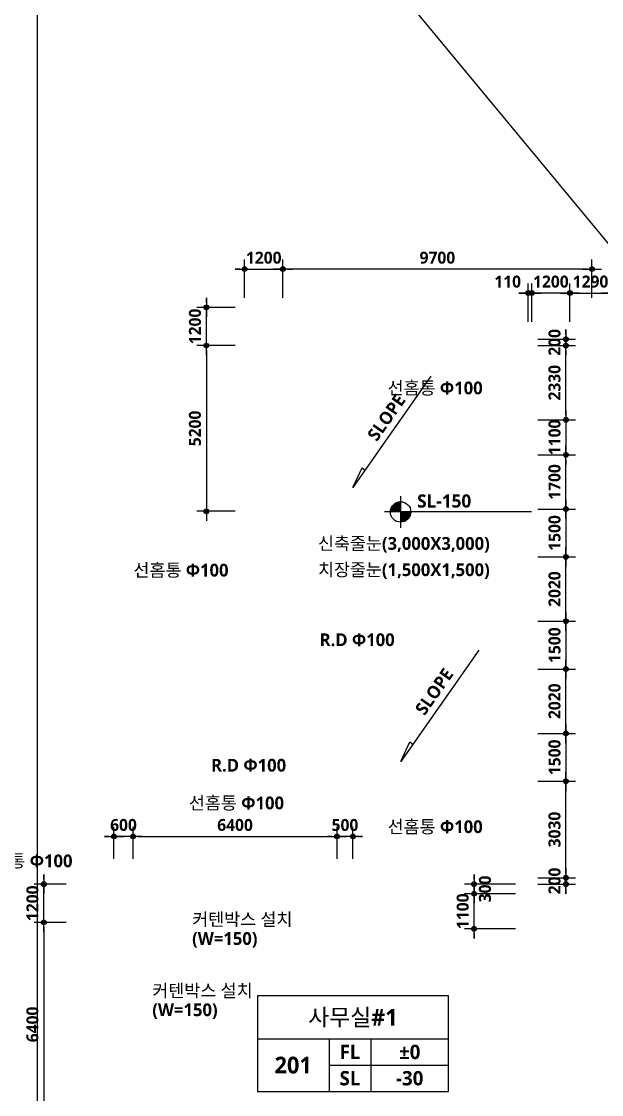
# Model space of a CAD drawing. Header units: millimetres. Extents: x -63924 to 190228206, y 0 to 456875599.
# Drawn here: x 11018 to 29220, y 441750 to 475420 of the extents above; entities that cross this region are included whole.
import ezdxf
from ezdxf.enums import TextEntityAlignment as Align

# ---------------------------------------------------------------- set-up
doc = ezdxf.new("R2010")
doc.units = ezdxf.units.MM
doc.header["$LTSCALE"] = 150
doc.header["$MEASUREMENT"] = 0
doc.header["$PDSIZE"] = -10
doc.layers.get('0').update_dxf_attribs({"linetype": 'CONTINUOUS'})
doc.layers.get('Defpoints').update_dxf_attribs({"color": 153, "linetype": 'CONTINUOUS'})
for name, color, linetype in [('A-ANNO-DIM', 4, 'CONTINUOUS'), ('A-ANNO-GRA1', 7, 'CONTINUOUS'), ('A-ANNO-LEAD', 4, 'CONTINUOUS'), ('A-ANNO-PONT', 7, 'CONTINUOUS'), ('A-ANNO-TEXT1', 7, 'CONTINUOUS'), ('A-ANNO-TEXT2', 3, 'CONTINUOUS')]:
    doc.layers.add(name, color=color, linetype=linetype)
doc.layers.add('Defpoint', color=161, linetype='CONTINUOUS', plot=False)
doc.layers.add('G(그리드2)', color=235, linetype='CONTINUOUS', plot=False)
doc.styles.add('2020음성 1차', font='')
doc.styles.add('SH_나눔', font='')
doc.styles.add('SH_대대리576', font='')
doc.styles.add('SH_진천_나눔', font='')
doc.styles.get('2020음성 1차').set_extended_font_data('NanumGothic', bold=True)
doc.styles.get('SH_나눔').set_extended_font_data('NanumGothic', bold=True)
doc.styles.get('SH_대대리576').set_extended_font_data('NanumGothic', bold=True)
doc.styles.get('SH_진천_나눔').set_extended_font_data('NanumGothic', bold=True)
doc.dimstyles.new('SHP300내부', dxfattribs={"dimscale": 150, "dimtxt": 2.5, "dimasz": 1, "dimexe": 2, "dimexo": 2, "dimgap": 1, "dimtad": 1, "dimdec": 0, "dimzin": 0, "dimdsep": 46, "dimtxsty": 'SH_대대리576', "dimblk": 'DIMDOT', "dimcen": 0.09, "dimclrd": 256, "dimclre": 256, "dimclrt": 3, "dimadec": 0, "dimazin": 1, "dimtfac": 1, "dimtdec": 0, "dimtix": 1, "dimtmove": 2, "dimatfit": 0, "dimldrblk": 'DIMDOT', "dimfxl": 1, "dimtolj": 1, "dimtzin": 0, "dimlwd": -1, "dimlwe": -1, "dimarcsym": 0})

# ---------------------------------------------------------------- blocks, each defined once
blk = doc.blocks.new('DIMDOT')
at = {"color": 0}
blk.add_line((-2, 0), (2, 0), dxfattribs=at)
for radius in [0.5, 0.25]:
    blk.add_circle((0, 0), radius, dxfattribs=at)
blk = doc.blocks.new('*D1125')
at = {"layer": 'A-ANNO-DIM', "transparency": 16777216}
for p, q in [((12420, 447150), (11420, 447150)), ((11720, 447000), (11720, 440900)), ((12420, 440750), (11420, 440750))]:
    blk.add_line(p, q, dxfattribs=at)
at = {"layer": 'Defpoints', "color": 0, "transparency": 16777216}
for p in [(12720, 447150), (11720, 440750), (12720, 440750)]:
    blk.add_point(p, dxfattribs=at)
at = {"layer": 'A-ANNO-DIM', "linetype": 'ByBlock', "transparency": 16777216, "xscale": 150, "yscale": 150, "zscale": 150}
for p, rotation in [((11720, 447150), 90.00000000000006), ((11720, 440750), 270.0000000000001)]:
    blk.add_blockref('DIMDOT', p, dxfattribs=dict(at, rotation=rotation))
at = {"layer": 'A-ANNO-DIM', "color": 3, "transparency": 16777216, "insert": (11363, 443950), "char_height": 375, "attachment_point": 5, "rotation": 90, "style": 'SH_대대리576'}
blk.add_mtext('\\A1;6400', dxfattribs=at)
blk = doc.blocks.new('*D1126')
at = {"layer": 'A-ANNO-DIM', "transparency": 16777216}
for p, q in [((11720, 448500), (11720, 448650)), ((12420, 448350), (11420, 448350)), ((11720, 447150), (11720, 448350)), ((12420, 447150), (11420, 447150)), ((11720, 447000), (11720, 446850))]:
    blk.add_line(p, q, dxfattribs=at)
at = {"layer": 'Defpoints', "color": 0, "transparency": 16777216}
for p in [(11720, 448350), (12720, 448350), (12720, 447150)]:
    blk.add_point(p, dxfattribs=at)
at = {"layer": 'A-ANNO-DIM', "linetype": 'ByBlock', "transparency": 16777216, "xscale": 150, "yscale": 150, "zscale": 150}
for p, rotation in [((11720, 448350), 269.9999999999999), ((11720, 447150), 89.99999999999991)]:
    blk.add_blockref('DIMDOT', p, dxfattribs=dict(at, rotation=rotation))
at = {"layer": 'A-ANNO-DIM', "color": 3, "transparency": 16777216, "insert": (11364, 447750), "char_height": 375, "attachment_point": 5, "rotation": 90, "style": 'SH_대대리576'}
blk.add_mtext('\\A1;1200', dxfattribs=at)
blk = doc.blocks.new('*D1149')
at = {"layer": 'A-ANNO-DIM', "transparency": 16777216}
for p, q in [((13770, 449850), (13620, 449850)), ((13920, 449150), (13920, 450150)), ((14520, 449850), (13920, 449850)), ((14520, 449150), (14520, 450150)), ((14670, 449850), (14820, 449850))]:
    blk.add_line(p, q, dxfattribs=at)
at = {"layer": 'Defpoints', "color": 0, "transparency": 16777216}
for p in [(13920, 449850), (13920, 448850), (14520, 448850)]:
    blk.add_point(p, dxfattribs=at)
at = {"layer": 'A-ANNO-DIM', "linetype": 'ByBlock', "transparency": 16777216, "xscale": 150, "yscale": 150, "zscale": 150}
blk.add_blockref('DIMDOT', (13920, 449850), dxfattribs=at)
at = {"layer": 'A-ANNO-DIM', "linetype": 'ByBlock', "transparency": 16777216, "xscale": 150, "yscale": 150, "zscale": 150, "rotation": 180}
blk.add_blockref('DIMDOT', (14520, 449850), dxfattribs=at)
at = {"layer": 'A-ANNO-DIM', "color": 3, "transparency": 16777216, "insert": (14220, 450207), "char_height": 375, "attachment_point": 5, "style": 'SH_대대리576'}
blk.add_mtext('\\A1;600', dxfattribs=at)
blk = doc.blocks.new('*D1150')
at = {"layer": 'A-ANNO-DIM', "transparency": 16777216}
for p, q in [((14520, 449150), (14520, 450150)), ((14670, 449850), (20770, 449850)), ((20920, 449150), (20920, 450150))]:
    blk.add_line(p, q, dxfattribs=at)
at = {"layer": 'Defpoints', "color": 0, "transparency": 16777216}
for p in [(20920, 449850), (14520, 448850), (20920, 448850)]:
    blk.add_point(p, dxfattribs=at)
at = {"layer": 'A-ANNO-DIM', "linetype": 'ByBlock', "transparency": 16777216, "xscale": 150, "yscale": 150, "zscale": 150, "rotation": 180}
blk.add_blockref('DIMDOT', (14520, 449850), dxfattribs=at)
at = {"layer": 'A-ANNO-DIM', "linetype": 'ByBlock', "transparency": 16777216, "xscale": 150, "yscale": 150, "zscale": 150}
blk.add_blockref('DIMDOT', (20920, 449850), dxfattribs=at)
at = {"layer": 'A-ANNO-DIM', "color": 3, "transparency": 16777216, "insert": (17720, 450207), "char_height": 375, "attachment_point": 5, "style": 'SH_대대리576'}
blk.add_mtext('\\A1;6400', dxfattribs=at)
blk = doc.blocks.new('*D1151')
at = {"layer": 'A-ANNO-DIM', "transparency": 16777216}
for p, q in [((20770, 449850), (20620, 449850)), ((20920, 449150), (20920, 450150)), ((21420, 449850), (20920, 449850)), ((21420, 449150), (21420, 450150)), ((21570, 449850), (21720, 449850))]:
    blk.add_line(p, q, dxfattribs=at)
at = {"layer": 'Defpoints', "color": 0, "transparency": 16777216}
for p in [(20920, 449850), (20920, 448850), (21420, 448850)]:
    blk.add_point(p, dxfattribs=at)
at = {"layer": 'A-ANNO-DIM', "linetype": 'ByBlock', "transparency": 16777216, "xscale": 150, "yscale": 150, "zscale": 150}
blk.add_blockref('DIMDOT', (20920, 449850), dxfattribs=at)
at = {"layer": 'A-ANNO-DIM', "linetype": 'ByBlock', "transparency": 16777216, "xscale": 150, "yscale": 150, "zscale": 150, "rotation": 180}
blk.add_blockref('DIMDOT', (21420, 449850), dxfattribs=at)
at = {"layer": 'A-ANNO-DIM', "color": 3, "transparency": 16777216, "insert": (21170, 450206), "char_height": 375, "attachment_point": 5, "style": 'SH_대대리576'}
blk.add_mtext('\\A1;500', dxfattribs=at)
blk = doc.blocks.new('*D1156')
at = {"layer": 'A-ANNO-DIM', "transparency": 16777216}
for p, q in [((25220, 448500), (25220, 448650)), ((26520, 448350), (24920, 448350)), ((25220, 448350), (25220, 448050)), ((26520, 448050), (24920, 448050)), ((25220, 447900), (25220, 447750))]:
    blk.add_line(p, q, dxfattribs=at)
at = {"layer": 'Defpoints', "color": 0, "transparency": 16777216}
for p in [(26820, 448350), (25220, 448050), (26820, 448050)]:
    blk.add_point(p, dxfattribs=at)
at = {"layer": 'A-ANNO-DIM', "linetype": 'ByBlock', "transparency": 16777216, "xscale": 150, "yscale": 150, "zscale": 150}
for p, rotation in [((25220, 448350), 270), ((25220, 448050), 90)]:
    blk.add_blockref('DIMDOT', p, dxfattribs=dict(at, rotation=rotation))
at = {"layer": 'A-ANNO-DIM', "color": 3, "transparency": 16777216, "insert": (25563, 448200), "char_height": 375, "attachment_point": 5, "rotation": 90, "style": 'SH_대대리576'}
blk.add_mtext('\\A1;300', dxfattribs=at)
blk = doc.blocks.new('*D1157')
at = {"layer": 'A-ANNO-DIM', "transparency": 16777216}
for p, q in [((25220, 448200), (25220, 448350)), ((26520, 448050), (24920, 448050)), ((25220, 446950), (25220, 448050)), ((26520, 446950), (24920, 446950)), ((25220, 446800), (25220, 446650))]:
    blk.add_line(p, q, dxfattribs=at)
at = {"layer": 'Defpoints', "color": 0, "transparency": 16777216}
for p in [(25220, 448050), (26820, 448050), (26820, 446950)]:
    blk.add_point(p, dxfattribs=at)
at = {"layer": 'A-ANNO-DIM', "linetype": 'ByBlock', "transparency": 16777216, "xscale": 150, "yscale": 150, "zscale": 150}
for p, rotation in [((25220, 448050), 270), ((25220, 446950), 90)]:
    blk.add_blockref('DIMDOT', p, dxfattribs=dict(at, rotation=rotation))
at = {"layer": 'A-ANNO-DIM', "color": 3, "transparency": 16777216, "insert": (24864, 447500), "char_height": 375, "attachment_point": 5, "rotation": 90, "style": 'SH_대대리576'}
blk.add_mtext('\\A1;1100', dxfattribs=at)
blk = doc.blocks.new('*D1630')
at = {"layer": 'A-ANNO-DIM', "transparency": 16777216}
for p, q in [((18020, 466750), (18020, 467950)), ((19220, 466750), (19220, 467950)), ((17870, 467650), (17720, 467650)), ((18020, 467650), (19220, 467650)), ((19370, 467650), (19520, 467650))]:
    blk.add_line(p, q, dxfattribs=at)
at = {"layer": 'Defpoints', "color": 0, "transparency": 16777216}
for p in [(19220, 467650), (18020, 466450), (19220, 466450)]:
    blk.add_point(p, dxfattribs=at)
at = {"layer": 'A-ANNO-DIM', "linetype": 'ByBlock', "transparency": 16777216, "xscale": 150, "yscale": 150, "zscale": 150}
blk.add_blockref('DIMDOT', (18020, 467650), dxfattribs=at)
at = {"layer": 'A-ANNO-DIM', "linetype": 'ByBlock', "transparency": 16777216, "xscale": 150, "yscale": 150, "zscale": 150, "rotation": 180}
blk.add_blockref('DIMDOT', (19220, 467650), dxfattribs=at)
at = {"layer": 'A-ANNO-DIM', "color": 3, "transparency": 16777216, "insert": (18620, 468006), "char_height": 375, "attachment_point": 5, "style": 'SH_대대리576'}
blk.add_mtext('\\A1;1200', dxfattribs=at)
blk = doc.blocks.new('*D1631')
at = {"layer": 'A-ANNO-DIM', "transparency": 16777216}
for p, q in [((16820, 466600), (16820, 466750)), ((17720, 466450), (16520, 466450)), ((16820, 465250), (16820, 466450)), ((17720, 465250), (16520, 465250)), ((16820, 465100), (16820, 464950))]:
    blk.add_line(p, q, dxfattribs=at)
at = {"layer": 'Defpoints', "color": 0, "transparency": 16777216}
for p in [(16820, 466450), (18020, 466450), (18020, 465250)]:
    blk.add_point(p, dxfattribs=at)
at = {"layer": 'A-ANNO-DIM', "linetype": 'ByBlock', "transparency": 16777216, "xscale": 150, "yscale": 150, "zscale": 150}
for p, rotation in [((16820, 466450), 270), ((16820, 465250), 90)]:
    blk.add_blockref('DIMDOT', p, dxfattribs=dict(at, rotation=rotation))
at = {"layer": 'A-ANNO-DIM', "color": 3, "transparency": 16777216, "insert": (16464, 465850), "char_height": 375, "attachment_point": 5, "rotation": 90, "style": 'SH_대대리576'}
blk.add_mtext('\\A1;1200', dxfattribs=at)
blk = doc.blocks.new('*D1632')
at = {"layer": 'A-ANNO-DIM', "transparency": 16777216}
for p, q in [((17720, 465250), (16520, 465250)), ((16820, 465100), (16820, 460200)), ((17720, 460050), (16520, 460050))]:
    blk.add_line(p, q, dxfattribs=at)
at = {"layer": 'Defpoints', "color": 0, "transparency": 16777216}
for p in [(18020, 465250), (16820, 460050), (18020, 460050)]:
    blk.add_point(p, dxfattribs=at)
at = {"layer": 'A-ANNO-DIM', "linetype": 'ByBlock', "transparency": 16777216, "xscale": 150, "yscale": 150, "zscale": 150}
for p, rotation in [((16820, 465250), 90.00000000000004), ((16820, 460050), 270.0000000000001)]:
    blk.add_blockref('DIMDOT', p, dxfattribs=dict(at, rotation=rotation))
at = {"layer": 'A-ANNO-DIM', "color": 3, "transparency": 16777216, "insert": (16463, 462650), "char_height": 375, "attachment_point": 5, "rotation": 90, "style": 'SH_대대리576'}
blk.add_mtext('\\A1;5200', dxfattribs=at)
blk = doc.blocks.new('G$C9D92D8A7')
at = {"layer": 'A-ANNO-GRA1'}
for p, q in [((0, 11), (40, 11)), ((15, 11), (15, 0)), ((23.75, 11), (23.75, 0)), ((15, 5.5), (40, 5.5))]:
    blk.add_line(p, q, dxfattribs=at)
blk.add_lwpolyline([(0, 20), (0, 0), (40, 0), (40, 20)], close=True, dxfattribs=at)
at = {"style": '2020음성 1차'}
for tag, height, p in [('실명', 3.5, (20, 15.5)), ('마감레벨', 3, (31.875, 8.25)), ('실번호', 3.5, (7.5, 5.5)), ('구조레벨', 3, (31.875, 2.75))]:
    blk.add_attdef(tag, text='', height=height, dxfattribs=at).set_placement(p, align=Align.MIDDLE_CENTER)
at = {"layer": 'A-ANNO-TEXT1', "style": 'SH_나눔'}
for s, p in [('FL', (19.375, 8.25)), ('SL', (19.375, 2.75))]:
    blk.add_text(s, height=3, dxfattribs=at).set_placement(p, align=Align.MIDDLE)
blk = doc.blocks.new('*D1796')
at = {"layer": 'A-ANNO-DIM', "transparency": 16777216}
for p, q in [((26920, 466000), (26920, 467200)), ((27030, 466000), (27030, 467200)), ((26770, 466900), (26620, 466900)), ((26920, 466900), (27030, 466900)), ((27180, 466900), (27330, 466900))]:
    blk.add_line(p, q, dxfattribs=at)
at = {"layer": 'Defpoints', "color": 0, "transparency": 16777216}
for p in [(27030, 466900), (26920, 465700), (27030, 465700)]:
    blk.add_point(p, dxfattribs=at)
at = {"layer": 'A-ANNO-DIM', "linetype": 'ByBlock', "transparency": 16777216, "xscale": 150, "yscale": 150, "zscale": 150}
blk.add_blockref('DIMDOT', (26920, 466900), dxfattribs=at)
at = {"layer": 'A-ANNO-DIM', "linetype": 'ByBlock', "transparency": 16777216, "xscale": 150, "yscale": 150, "zscale": 150, "rotation": 180}
blk.add_blockref('DIMDOT', (27030, 466900), dxfattribs=at)
at = {"layer": 'A-ANNO-DIM', "color": 3, "transparency": 16777216, "insert": (26275, 467256), "char_height": 375, "attachment_point": 5, "style": 'SH_대대리576'}
blk.add_mtext('\\A1;110', dxfattribs=at)
blk = doc.blocks.new('*D1797')
at = {"layer": 'A-ANNO-DIM', "transparency": 16777216}
for p, q in [((27030, 466000), (27030, 467200)), ((28230, 466000), (28230, 467200)), ((26880, 466900), (26730, 466900)), ((28230, 466900), (27030, 466900)), ((28380, 466900), (28530, 466900))]:
    blk.add_line(p, q, dxfattribs=at)
at = {"layer": 'Defpoints', "color": 0, "transparency": 16777216}
for p in [(27030, 466900), (27030, 465700), (28230, 465700)]:
    blk.add_point(p, dxfattribs=at)
at = {"layer": 'A-ANNO-DIM', "linetype": 'ByBlock', "transparency": 16777216, "xscale": 150, "yscale": 150, "zscale": 150}
blk.add_blockref('DIMDOT', (27030, 466900), dxfattribs=at)
at = {"layer": 'A-ANNO-DIM', "linetype": 'ByBlock', "transparency": 16777216, "xscale": 150, "yscale": 150, "zscale": 150, "rotation": 180}
blk.add_blockref('DIMDOT', (28230, 466900), dxfattribs=at)
at = {"layer": 'A-ANNO-DIM', "color": 3, "transparency": 16777216, "insert": (27630, 467256), "char_height": 375, "attachment_point": 5, "style": 'SH_대대리576'}
blk.add_mtext('\\A1;1200', dxfattribs=at)
blk = doc.blocks.new('*D1798')
at = {"layer": 'A-ANNO-DIM', "transparency": 16777216}
for p, q in [((28230, 466000), (28230, 467200)), ((29520, 466000), (29520, 467200)), ((28080, 466900), (27930, 466900)), ((28230, 466900), (29520, 466900)), ((29670, 466900), (29820, 466900))]:
    blk.add_line(p, q, dxfattribs=at)
at = {"layer": 'Defpoints', "color": 0, "transparency": 16777216}
for p in [(29520, 466900), (28230, 465700), (29520, 465700)]:
    blk.add_point(p, dxfattribs=at)
at = {"layer": 'A-ANNO-DIM', "linetype": 'ByBlock', "transparency": 16777216, "xscale": 150, "yscale": 150, "zscale": 150}
blk.add_blockref('DIMDOT', (28230, 466900), dxfattribs=at)
at = {"layer": 'A-ANNO-DIM', "linetype": 'ByBlock', "transparency": 16777216, "xscale": 150, "yscale": 150, "zscale": 150, "rotation": 180}
blk.add_blockref('DIMDOT', (29520, 466900), dxfattribs=at)
at = {"layer": 'A-ANNO-DIM', "color": 3, "transparency": 16777216, "insert": (28875, 467257), "char_height": 375, "attachment_point": 5, "style": 'SH_대대리576'}
blk.add_mtext('\\A1;1290', dxfattribs=at)
blk = doc.blocks.new('G$CF757CB8B')
at = {"layer": 'A-ANNO-PONT'}
for points in [[(1814, 2981, 0.4142136), (648, 1814), (1814, 1814)], [(1814, 648, 0.4142136), (2981, 1814), (1814, 1814)]]:
    blk.add_hatch(color=256, dxfattribs=at).paths.add_polyline_path(points)
for p, q in [((1814, 3629), (1814, 0)), ((16728, 1814), (0, 1814))]:
    blk.add_line(p, q, dxfattribs=at)
blk.add_circle((1814, 1814), 1166, dxfattribs=at)
at = {"style": 'SH_대대리576'}
blk.add_attdef('레벨', (3696, 2314), '', height=1500, dxfattribs=at)
blk = doc.blocks.new('*D1932')
at = {"layer": 'A-ANNO-DIM', "transparency": 16777216}
for p, q in [((28102, 448700), (28102, 448850)), ((27220, 448550), (28402, 448550)), ((28102, 448550), (28102, 448350)), ((27220, 448350), (28402, 448350)), ((28102, 448200), (28102, 448050))]:
    blk.add_line(p, q, dxfattribs=at)
at = {"layer": 'Defpoints', "color": 0, "transparency": 16777216}
for p in [(26920, 448550), (26920, 448350), (28102, 448350)]:
    blk.add_point(p, dxfattribs=at)
at = {"layer": 'A-ANNO-DIM', "linetype": 'ByBlock', "transparency": 16777216, "xscale": 150, "yscale": 150, "zscale": 150}
for p, rotation in [((28102, 448550), 270), ((28102, 448350), 90)]:
    blk.add_blockref('DIMDOT', p, dxfattribs=dict(at, rotation=rotation))
at = {"layer": 'A-ANNO-DIM', "color": 3, "transparency": 16777216, "insert": (27746, 448450), "char_height": 375, "attachment_point": 5, "rotation": 90, "style": 'SH_대대리576'}
blk.add_mtext('\\A1;200', dxfattribs=at)
blk = doc.blocks.new('*D1933')
at = {"layer": 'A-ANNO-DIM', "transparency": 16777216}
for p, q in [((27220, 451580), (28402, 451580)), ((28102, 448700), (28102, 451430)), ((27220, 448550), (28402, 448550))]:
    blk.add_line(p, q, dxfattribs=at)
at = {"layer": 'Defpoints', "color": 0, "transparency": 16777216}
for p in [(26920, 451580), (28102, 451580), (26920, 448550)]:
    blk.add_point(p, dxfattribs=at)
at = {"layer": 'A-ANNO-DIM', "linetype": 'ByBlock', "transparency": 16777216, "xscale": 150, "yscale": 150, "zscale": 150}
for p, rotation in [((28102, 451580), 90.00000000000007), ((28102, 448550), 270.0000000000001)]:
    blk.add_blockref('DIMDOT', p, dxfattribs=dict(at, rotation=rotation))
at = {"layer": 'A-ANNO-DIM', "color": 3, "transparency": 16777216, "insert": (27745, 450065), "char_height": 375, "attachment_point": 5, "rotation": 90, "style": 'SH_대대리576'}
blk.add_mtext('\\A1;3030', dxfattribs=at)
blk = doc.blocks.new('*D1934')
at = {"layer": 'A-ANNO-DIM', "transparency": 16777216}
for p, q in [((27220, 453080), (28402, 453080)), ((28102, 452930), (28102, 451730)), ((27220, 451580), (28402, 451580))]:
    blk.add_line(p, q, dxfattribs=at)
at = {"layer": 'Defpoints', "color": 0, "transparency": 16777216}
for p in [(26920, 453080), (26920, 451580), (28102, 451580)]:
    blk.add_point(p, dxfattribs=at)
at = {"layer": 'A-ANNO-DIM', "linetype": 'ByBlock', "transparency": 16777216, "xscale": 150, "yscale": 150, "zscale": 150}
for p, rotation in [((28102, 453080), 89.99999999999986), ((28102, 451580), 269.9999999999998)]:
    blk.add_blockref('DIMDOT', p, dxfattribs=dict(at, rotation=rotation))
at = {"layer": 'A-ANNO-DIM', "color": 3, "transparency": 16777216, "insert": (27746, 452330), "char_height": 375, "attachment_point": 5, "rotation": 90, "style": 'SH_대대리576'}
blk.add_mtext('\\A1;1500', dxfattribs=at)
blk = doc.blocks.new('*D1935')
at = {"layer": 'A-ANNO-DIM', "transparency": 16777216}
for p, q in [((27220, 455100), (28402, 455100)), ((28102, 453230), (28102, 454950)), ((27220, 453080), (28402, 453080))]:
    blk.add_line(p, q, dxfattribs=at)
at = {"layer": 'Defpoints', "color": 0, "transparency": 16777216}
for p in [(26920, 455100), (28102, 455100), (26920, 453080)]:
    blk.add_point(p, dxfattribs=at)
at = {"layer": 'A-ANNO-DIM', "linetype": 'ByBlock', "transparency": 16777216, "xscale": 150, "yscale": 150, "zscale": 150}
for p, rotation in [((28102, 455100), 90.0000000000001), ((28102, 453080), 270.0000000000001)]:
    blk.add_blockref('DIMDOT', p, dxfattribs=dict(at, rotation=rotation))
at = {"layer": 'A-ANNO-DIM', "color": 3, "transparency": 16777216, "insert": (27746, 454090), "char_height": 375, "attachment_point": 5, "rotation": 90, "style": 'SH_대대리576'}
blk.add_mtext('\\A1;2020', dxfattribs=at)
blk = doc.blocks.new('*D1936')
at = {"layer": 'A-ANNO-DIM', "transparency": 16777216}
for p, q in [((27220, 456600), (28402, 456600)), ((28102, 456450), (28102, 455250)), ((27220, 455100), (28402, 455100))]:
    blk.add_line(p, q, dxfattribs=at)
at = {"layer": 'Defpoints', "color": 0, "transparency": 16777216}
for p in [(26920, 456600), (26920, 455100), (28102, 455100)]:
    blk.add_point(p, dxfattribs=at)
at = {"layer": 'A-ANNO-DIM', "linetype": 'ByBlock', "transparency": 16777216, "xscale": 150, "yscale": 150, "zscale": 150}
for p, rotation in [((28102, 456600), 89.99999999999986), ((28102, 455100), 269.9999999999998)]:
    blk.add_blockref('DIMDOT', p, dxfattribs=dict(at, rotation=rotation))
at = {"layer": 'A-ANNO-DIM', "color": 3, "transparency": 16777216, "insert": (27746, 455850), "char_height": 375, "attachment_point": 5, "rotation": 90, "style": 'SH_대대리576'}
blk.add_mtext('\\A1;1500', dxfattribs=at)
blk = doc.blocks.new('*D1937')
at = {"layer": 'A-ANNO-DIM', "transparency": 16777216}
for p, q in [((27220, 458620), (28402, 458620)), ((28102, 456750), (28102, 458470)), ((27220, 456600), (28402, 456600))]:
    blk.add_line(p, q, dxfattribs=at)
at = {"layer": 'Defpoints', "color": 0, "transparency": 16777216}
for p in [(26920, 458620), (28102, 458620), (26920, 456600)]:
    blk.add_point(p, dxfattribs=at)
at = {"layer": 'A-ANNO-DIM', "linetype": 'ByBlock', "transparency": 16777216, "xscale": 150, "yscale": 150, "zscale": 150}
for p, rotation in [((28102, 458620), 90.0000000000001), ((28102, 456600), 270.0000000000001)]:
    blk.add_blockref('DIMDOT', p, dxfattribs=dict(at, rotation=rotation))
at = {"layer": 'A-ANNO-DIM', "color": 3, "transparency": 16777216, "insert": (27746, 457610), "char_height": 375, "attachment_point": 5, "rotation": 90, "style": 'SH_대대리576'}
blk.add_mtext('\\A1;2020', dxfattribs=at)
blk = doc.blocks.new('*D1938')
at = {"layer": 'A-ANNO-DIM', "transparency": 16777216}
for p, q in [((27220, 460120), (28402, 460120)), ((28102, 459970), (28102, 458770)), ((27220, 458620), (28402, 458620))]:
    blk.add_line(p, q, dxfattribs=at)
at = {"layer": 'Defpoints', "color": 0, "transparency": 16777216}
for p in [(26920, 460120), (26920, 458620), (28102, 458620)]:
    blk.add_point(p, dxfattribs=at)
at = {"layer": 'A-ANNO-DIM', "linetype": 'ByBlock', "transparency": 16777216, "xscale": 150, "yscale": 150, "zscale": 150}
for p, rotation in [((28102, 460120), 89.99999999999986), ((28102, 458620), 269.9999999999998)]:
    blk.add_blockref('DIMDOT', p, dxfattribs=dict(at, rotation=rotation))
at = {"layer": 'A-ANNO-DIM', "color": 3, "transparency": 16777216, "insert": (27746, 459370), "char_height": 375, "attachment_point": 5, "rotation": 90, "style": 'SH_대대리576'}
blk.add_mtext('\\A1;1500', dxfattribs=at)
blk = doc.blocks.new('*D1939')
at = {"layer": 'A-ANNO-DIM', "transparency": 16777216}
for p, q in [((27220, 461820), (28402, 461820)), ((28102, 460270), (28102, 461670)), ((27220, 460120), (28402, 460120))]:
    blk.add_line(p, q, dxfattribs=at)
at = {"layer": 'Defpoints', "color": 0, "transparency": 16777216}
for p in [(26920, 461820), (28102, 461820), (26920, 460120)]:
    blk.add_point(p, dxfattribs=at)
at = {"layer": 'A-ANNO-DIM', "linetype": 'ByBlock', "transparency": 16777216, "xscale": 150, "yscale": 150, "zscale": 150}
for p, rotation in [((28102, 461820), 90.00000000000011), ((28102, 460120), 270.0000000000001)]:
    blk.add_blockref('DIMDOT', p, dxfattribs=dict(at, rotation=rotation))
at = {"layer": 'A-ANNO-DIM', "color": 3, "transparency": 16777216, "insert": (27746, 460970), "char_height": 375, "attachment_point": 5, "rotation": 90, "style": 'SH_대대리576'}
blk.add_mtext('\\A1;1700', dxfattribs=at)
blk = doc.blocks.new('*D1940')
at = {"layer": 'A-ANNO-DIM', "transparency": 16777216}
for p, q in [((28102, 463070), (28102, 463220)), ((27220, 462920), (28402, 462920)), ((28102, 462920), (28102, 461820)), ((27220, 461820), (28402, 461820)), ((28102, 461670), (28102, 461520))]:
    blk.add_line(p, q, dxfattribs=at)
at = {"layer": 'Defpoints', "color": 0, "transparency": 16777216}
for p in [(26920, 462920), (26920, 461820), (28102, 461820)]:
    blk.add_point(p, dxfattribs=at)
at = {"layer": 'A-ANNO-DIM', "linetype": 'ByBlock', "transparency": 16777216, "xscale": 150, "yscale": 150, "zscale": 150}
for p, rotation in [((28102, 462920), 270), ((28102, 461820), 90)]:
    blk.add_blockref('DIMDOT', p, dxfattribs=dict(at, rotation=rotation))
at = {"layer": 'A-ANNO-DIM', "color": 3, "transparency": 16777216, "insert": (27746, 462370), "char_height": 375, "attachment_point": 5, "rotation": 90, "style": 'SH_대대리576'}
blk.add_mtext('\\A1;1100', dxfattribs=at)
blk = doc.blocks.new('*D1941')
at = {"layer": 'A-ANNO-DIM', "transparency": 16777216}
for p, q in [((27220, 465250), (28402, 465250)), ((28102, 463070), (28102, 465100)), ((27220, 462920), (28402, 462920))]:
    blk.add_line(p, q, dxfattribs=at)
at = {"layer": 'Defpoints', "color": 0, "transparency": 16777216}
for p in [(26920, 465250), (28102, 465250), (26920, 462920)]:
    blk.add_point(p, dxfattribs=at)
at = {"layer": 'A-ANNO-DIM', "linetype": 'ByBlock', "transparency": 16777216, "xscale": 150, "yscale": 150, "zscale": 150}
for p, rotation in [((28102, 465250), 90.00000000000007), ((28102, 462920), 270.0000000000001)]:
    blk.add_blockref('DIMDOT', p, dxfattribs=dict(at, rotation=rotation))
at = {"layer": 'A-ANNO-DIM', "color": 3, "transparency": 16777216, "insert": (27745, 464085), "char_height": 375, "attachment_point": 5, "rotation": 90, "style": 'SH_대대리576'}
blk.add_mtext('\\A1;2330', dxfattribs=at)
blk = doc.blocks.new('*D1942')
at = {"layer": 'A-ANNO-DIM', "transparency": 16777216}
for p, q in [((28102, 465600), (28102, 465750)), ((27220, 465450), (28402, 465450)), ((28102, 465450), (28102, 465250)), ((27220, 465250), (28402, 465250)), ((28102, 465100), (28102, 464950))]:
    blk.add_line(p, q, dxfattribs=at)
at = {"layer": 'Defpoints', "color": 0, "transparency": 16777216}
for p in [(26920, 465450), (26920, 465250), (28102, 465250)]:
    blk.add_point(p, dxfattribs=at)
at = {"layer": 'A-ANNO-DIM', "linetype": 'ByBlock', "transparency": 16777216, "xscale": 150, "yscale": 150, "zscale": 150}
for p, rotation in [((28102, 465450), 270), ((28102, 465250), 90)]:
    blk.add_blockref('DIMDOT', p, dxfattribs=dict(at, rotation=rotation))
at = {"layer": 'A-ANNO-DIM', "color": 3, "transparency": 16777216, "insert": (27746, 465350), "char_height": 375, "attachment_point": 5, "rotation": 90, "style": 'SH_대대리576'}
blk.add_mtext('\\A1;200', dxfattribs=at)
blk = doc.blocks.new('*D1943')
at = {"layer": 'A-ANNO-DIM', "transparency": 16777216}
for p, q in [((19220, 466750), (19220, 467950)), ((28920, 466750), (28920, 467950)), ((28770, 467650), (19370, 467650))]:
    blk.add_line(p, q, dxfattribs=at)
at = {"layer": 'Defpoints', "color": 0, "transparency": 16777216}
for p in [(19220, 467650), (19220, 466450), (28920, 466450)]:
    blk.add_point(p, dxfattribs=at)
at = {"layer": 'A-ANNO-DIM', "linetype": 'ByBlock', "transparency": 16777216, "xscale": 150, "yscale": 150, "zscale": 150, "rotation": 180}
blk.add_blockref('DIMDOT', (19220, 467650), dxfattribs=at)
at = {"layer": 'A-ANNO-DIM', "linetype": 'ByBlock', "transparency": 16777216, "xscale": 150, "yscale": 150, "zscale": 150}
blk.add_blockref('DIMDOT', (28920, 467650), dxfattribs=at)
at = {"layer": 'A-ANNO-DIM', "color": 3, "transparency": 16777216, "insert": (24070, 468007), "char_height": 375, "attachment_point": 5, "style": 'SH_대대리576'}
blk.add_mtext('\\A1;9700', dxfattribs=at)

msp = doc.modelspace()

# ---------------------------------------------------------------- linework, layer by layer
at = {"layer": 'A-ANNO-LEAD'}
for points in [[(26545, 464975, 0, 100, 0), (26395, 464715.2, 0, 0, 0), (25936.3, 463920.8, 0, 0, 0), (25490.9, 463920.8, 0, 0, 0)], [(18570, 457150, 0, 100, 0), (18420, 457409.8, 0, 0, 0), (17961.3, 458204.2, 0, 0, 0), (17515.9, 458204.2, 0, 0, 0)], [(19320, 457075, 0, 100, 0), (19470, 456815.2, 0, 0, 0), (19928.7, 456020.8, 0, 0, 0), (20374.1, 456020.8, 0, 0, 0)], [(21520, 449050, 0, 100, 0), (21370, 449309.8, 0, 0, 0), (19769, 452082.8, 0, 0, 0), (19323.6, 452082.8, 0, 0, 0)], [(20770, 449050, 0, 100, 0), (20620, 449309.8, 0, 0, 0), (19702.7, 450898.7, 0, 0, 0), (19257.2, 450898.7, 0, 0, 0)], [(26545, 449100, 0, 100, 0), (26395, 449359.8, 0, 0, 0), (25936.3, 450154.2, 0, 0, 0), (25490.9, 450154.2, 0, 0, 0)], [(13445, 448425, 0, 100, 0), (13295, 448684.8, 0, 0, 0), (13065.7, 449082, 0, 0, 0), (12620.2, 449082, 0, 0, 0)], [(15320, 448300.5, 0, 100, 0), (15470, 448040.7, 0, 0, 0), (15928.7, 447246.3, 0, 0, 0), (16374.1, 447246.3, 0, 0, 0)], [(14070, 443955, 0, 100, 0), (14220, 444214.8, 0, 0, 0), (14678.7, 445009.2, 0, 0, 0), (15124.1, 445009.2, 0, 0, 0)]]:
    msp.add_lwpolyline(points, format="xyseb", dxfattribs=at)
for points in [[(23867.3, 464295), (21420, 460800), (21708, 461412.2), (21802.4, 461346.1)], [(25367.3, 455695), (22920, 452200), (23208, 452812.2), (23302.4, 452746.1)]]:
    msp.add_lwpolyline(points, dxfattribs=at)
at = {"layer": 'Defpoint'}
msp.add_line((29520, 468350), (0, 504000), dxfattribs=at)
at = {"layer": 'G(그리드2)'}
msp.add_lwpolyline([(11520, 490750), (79520, 490750), (79520, 404750), (11520, 404750)], close=True, dxfattribs=at)

# ---------------------------------------------------------------- block references
ref = msp.add_blockref('G$CF757CB8B', (22415, 459530), dxfattribs=dict(xscale=0.2755731922390698, yscale=0.2755731922390698, zscale=0.2755731922390698))
ref.add_attrib('레벨', 'SL-150', (23433.5, 460167.8, -28384), dxfattribs={"height": 413.36, "style": 'SH_대대리576'})
at = {"layer": 'A-ANNO-TEXT1'}
ref = msp.add_blockref('G$C9D92D8A7', (18420, 441850), dxfattribs=dict(at, xscale=150, yscale=150, zscale=150))
ref.add_attrib('실명', '사무실#1', dxfattribs={"layer": 'A-ANNO-TEXT2', "height": 525, "style": '2020음성 1차'}).set_placement((21420, 444175, 206000), align=Align.MIDDLE_CENTER)
ref.add_attrib('실번호', '201', dxfattribs={"layer": 'A-ANNO-TEXT2', "height": 525, "style": '2020음성 1차'}).set_placement((19545, 442675, 206000), align=Align.MIDDLE_CENTER)
ref.add_attrib('마감레벨', '%%p0', dxfattribs={"height": 450, "style": '2020음성 1차'}).set_placement((23201.2, 443087.5, 206000), align=Align.MIDDLE_CENTER)
ref.add_attrib('구조레벨', '-30', dxfattribs={"height": 450, "style": '2020음성 1차'}).set_placement((23201.2, 442262.5, 206000), align=Align.MIDDLE_CENTER)

# ---------------------------------------------------------------- texts
at = {"layer": 'A-ANNO-TEXT1', "style": '2020음성 1차'}
for s, p in [('선홈통 Φ100', (25490.9, 463920.8)), ('선홈통 Φ100', (17515.9, 458204.2)), ('R.D Φ100', (19323.6, 452082.8)), ('선홈통 Φ100', (19257.2, 450898.7)), ('선홈통 Φ100', (25490.9, 450154.2)), ('선홈통 Φ100', (12620.2, 449082))]:
    msp.add_text(s, height=400, dxfattribs=at).set_placement(p, align=Align.MIDDLE_RIGHT)
at = {"layer": 'A-ANNO-TEXT1', "style": 'SH_진천_나눔'}
for p in [(22468.9, 462995.4), (23968.9, 454395.4)]:
    msp.add_text('SLOPE', height=400, rotation=55, dxfattribs=at).set_placement(p, align=Align.MIDDLE_CENTER)
at = {"layer": 'A-ANNO-TEXT1', "style": '2020음성 1차'}
for s, p in [('신축줄눈(3,000X3,000)', (23017, 459042.3)), ('치장줄눈(1,500X1,500)', (23017, 458217.6))]:
    msp.add_text(s, height=400, dxfattribs=at).set_placement(p, align=Align.MIDDLE_CENTER)
for s, p in [('R.D Φ100', (20374.1, 456020.8)), ('커텐박스 설치', (16374.1, 447246.3)), ('(W=150)', (16374.1, 446646.3)), ('커텐박스 설치', (15124.1, 445009.2)), ('(W=150)', (15124.1, 444409.2))]:
    msp.add_text(s, height=400, dxfattribs=at).set_placement(p, align=Align.MIDDLE_LEFT)

# ---------------------------------------------------------------- dimensions: what is measured, and where the dimension line sits
at = {"layer": 'A-ANNO-DIM'}
for base, p1, p2, angle, picture, middle in [((19220, 467650), (18020, 466450), (19220, 466450), 180, '*D1630', (18620, 468006.1)), ((19220, 467650), (28920, 466450), (19220, 466450), 0, '*D1943', (24070, 468006.9)), ((27030, 466900), (28230, 465700), (27030, 465700), 0, '*D1797', (27630, 467256.1)), ((29520, 466900), (28230, 465700), (29520, 465700), 180, '*D1798', (28875, 467256.9)), ((16820, 466450), (18020, 465250), (18020, 466450), 270, '*D1631', (16463.9, 465850)), ((16820, 460050), (18020, 465250), (18020, 460050), 90, '*D1632', (16463.3, 462650)), ((13920, 449850), (14520, 448850), (13920, 448850), 0, '*D1149', (14220, 450206.9)), ((20920, 449850), (14520, 448850), (20920, 448850), 180, '*D1150', (17720, 450206.9)), ((20920, 449850), (21420, 448850), (20920, 448850), 0, '*D1151', (21170, 450206.1)), ((11720, 448350), (12720, 447150), (12720, 448350), 270, '*D1126', (11363.9, 447750)), ((11720, 440750), (12720, 447150), (12720, 440750), 90, '*D1125', (11363.1, 443950))]:
    dim = msp.add_linear_dim(base=base, p1=p1, p2=p2, angle=angle, dimstyle='SHP300내부', dxfattribs=at)
    dim.commit()
    dim.dimension.update_dxf_attribs({"geometry": picture, "text_midpoint": middle})
dim = msp.add_linear_dim(base=(27030, 466900), p1=(26920, 465700), p2=(27030, 465700), angle=180, dimstyle='SHP300내부', dxfattribs=at)
dim.commit()
dim.dimension.update_dxf_attribs({"geometry": '*D1796', "text_midpoint": (26275, 467255.6), "dimtype": 160})
for base, p1, p2, angle, picture, middle in [((28101.9, 465250), (26920, 465450), (26920, 465250), 90, '*D1942', (27745.7, 465350)), ((28101.9, 465250), (26920, 462920), (26920, 465250), 270, '*D1941', (27744.9, 464085)), ((28101.9, 461820), (26920, 462920), (26920, 461820), 90, '*D1940', (27746.3, 462370)), ((28101.9, 461820), (26920, 460120), (26920, 461820), 270, '*D1939', (27746.3, 460970)), ((28101.9, 458620), (26920, 460120), (26920, 458620), 90, '*D1938', (27745.7, 459370)), ((28101.9, 458620), (26920, 456600), (26920, 458620), 270, '*D1937', (27745.7, 457610)), ((28101.9, 455100), (26920, 456600), (26920, 455100), 90, '*D1936', (27745.7, 455850)), ((28101.9, 455100), (26920, 453080), (26920, 455100), 270, '*D1935', (27745.7, 454090)), ((28101.9, 451580), (26920, 453080), (26920, 451580), 90, '*D1934', (27745.7, 452330)), ((28101.9, 451580), (26920, 448550), (26920, 451580), 270, '*D1933', (27744.9, 450065)), ((28101.9, 448350), (26920, 448550), (26920, 448350), 90, '*D1932', (27745.7, 448450)), ((25220, 448050), (26820, 446950), (26820, 448050), 270, '*D1157', (24864.4, 447500))]:
    dim = msp.add_linear_dim(base=base, p1=p1, p2=p2, angle=angle, dimstyle='SHP300내부', override={"dimtxsty": 'SH_대대리576', "dimldrblk": 'DIMDOT'}, dxfattribs=at)
    dim.commit()
    dim.dimension.update_dxf_attribs({"geometry": picture, "text_midpoint": middle})
dim = msp.add_linear_dim(base=(25220, 448050), p1=(26820, 448350), p2=(26820, 448050), angle=90, dimstyle='SHP300내부', override={"dimtxsty": 'SH_대대리576', "dimldrblk": 'DIMDOT'}, dxfattribs=at)
dim.commit()
dim.dimension.update_dxf_attribs({"geometry": '*D1156', "text_midpoint": (25563.1, 448200), "dimtype": 160})

doc.saveas('drawing.dxf')
